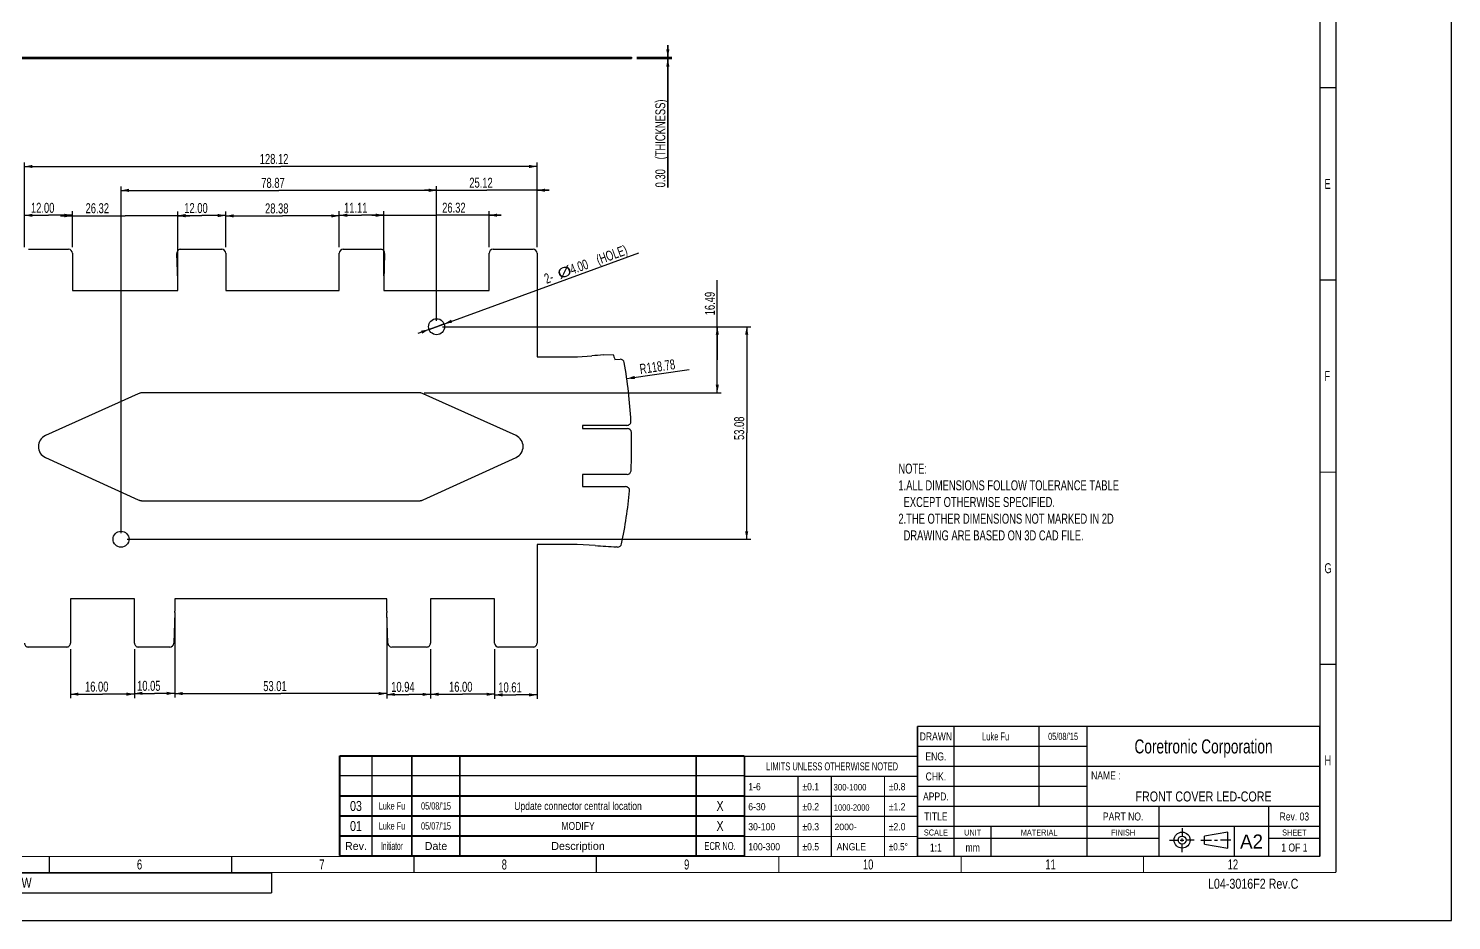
# Model space of a CAD drawing. Extents: x 0 to 594, y 0 to 420.
# Drawn here: x 238.3 to 594, y 0 to 222.8 of the extents above; entities that cross this region are included whole.
import ezdxf
from ezdxf.enums import TextEntityAlignment as Align

# ---------------------------------------------------------------- set-up
doc = ezdxf.new("R2010")
doc.units = 0
doc.header["$LTSCALE"] = 32.67
doc.layers.get('0').update_dxf_attribs({"linetype": 'CONTINUOUS'})
doc.layers.add('02___PRT_ALL_AXES', color=7, linetype='CONTINUOUS')
doc.styles.get("Standard").update_dxf_attribs({"font": 'txt', "width": 0.7})
doc.styles.add('TEXTSTYLE_1', font='txt', dxfattribs={"width": 0.8})
doc.styles.add('TEXTSTYLE_2', font='txt', dxfattribs={"width": 0.7})
doc.dimstyles.new('DIMSTYLE_1', dxfattribs={"dimtxt": 2.5, "dimasz": 2, "dimexe": 0.18, "dimexo": 0.0625, "dimgap": 0.09, "dimtad": 1, "dimzin": 0, "dimtxsty": 'STANDARD', "dimblk": '_ARROW_FILLED', "dimblk1": '_ARROW_FILLED', "dimblk2": '_ARROW_FILLED', "dimcen": 0.09, "dimazin": 3, "dimtp": 0.01, "dimtm": 0.01, "dimtfac": 1, "dimtofl": 0, "dimtmove": 0, "dimatfit": 3, "dimtolj": 1, "dimtzin": 0})
doc.dimstyles.new('DIMSTYLE_2', dxfattribs={"dimtxt": 2.5, "dimasz": 2, "dimexe": 0.18, "dimexo": 0.0625, "dimgap": 0.09, "dimtad": 1, "dimzin": 0, "dimtxsty": 'STANDARD', "dimblk": '_ARROW_FILLED', "dimblk1": '_ARROW_FILLED', "dimblk2": '_ARROW_FILLED', "dimcen": 0.09, "dimazin": 3, "dimtp": 0.01, "dimtm": 0.01, "dimtfac": 1, "dimtofl": 0, "dimtmove": 0, "dimatfit": 3, "dimtolj": 1, "dimtzin": 0})
doc.dimstyles.new('DIMSTYLE_3', dxfattribs={"dimtxt": 2.5, "dimasz": 2, "dimexe": 0.18, "dimexo": 0.0625, "dimgap": 0.09, "dimtad": 1, "dimzin": 0, "dimtxsty": 'STANDARD', "dimblk": '_ARROW_FILLED', "dimblk1": '_ARROW_FILLED', "dimblk2": '_ARROW_FILLED', "dimcen": 0.09, "dimazin": 3, "dimtp": 0.01, "dimtm": 0.01, "dimtfac": 1, "dimtofl": 0, "dimtmove": 0, "dimatfit": 3, "dimtolj": 1, "dimtzin": 0})

# ---------------------------------------------------------------- blocks, each defined once
blk = doc.blocks.new('_ARROW_FILLED')
at = {"color": 0, "linetype": 'BYBLOCK'}
blk.add_solid([(0, 0), (-1, 0.2), (-1, -0.2)], dxfattribs=at)
blk = doc.blocks.new('*D0')
at = {"color": 2, "linetype": 'CONTINUOUS'}
for p, q in [((398.12, 215.6), (398.12, 218.6)), ((398.12, 218.6), (398.12, 215.45)), ((390.41, 215.6), (399.12, 215.6)), ((390.41, 215.3), (399.12, 215.3)), ((398.12, 183.11), (398.12, 215.45)), ((398.12, 215.3), (398.12, 183.11))]:
    blk.add_line(p, q, dxfattribs=at)
at = {"color": 2, "linetype": 'CONTINUOUS', "xscale": 2, "yscale": 2, "zscale": 2}
for p, rotation in [((398.12, 215.6), 270), ((398.12, 215.3), 90)]:
    blk.add_blockref('_ARROW_FILLED', p, dxfattribs=dict(at, rotation=rotation))
at = {"color": 2, "linetype": 'CONTINUOUS', "width": 0.7}
for s, p in [('(THICKNESS)', (397.49, 190.11)), ('0.30', (397.49, 183.11))]:
    blk.add_text(s, height=2.5, rotation=90, dxfattribs=at).set_placement(p)
blk = doc.blocks.new('*D1')
at = {"color": 2, "linetype": 'CONTINUOUS'}
for p, q in [((410.49, 140.08), (410.49, 159.92)), ((341.82, 148.32), (411.49, 148.32)), ((410.49, 148.32), (410.49, 140.08)), ((410.49, 131.83), (410.49, 140.08)), ((337.25, 131.83), (411.49, 131.83))]:
    blk.add_line(p, q, dxfattribs=at)
at = {"color": 2, "linetype": 'CONTINUOUS', "xscale": 2, "yscale": 2, "zscale": 2}
for p, rotation in [((410.49, 148.32), 90), ((410.49, 131.83), 270)]:
    blk.add_blockref('_ARROW_FILLED', p, dxfattribs=dict(at, rotation=rotation))
at = {"color": 2, "linetype": 'CONTINUOUS', "width": 0.7}
blk.add_text('16.49', height=2.5, rotation=90, dxfattribs=at).set_placement((409.87, 151.17))
blk = doc.blocks.new('*D2')
at = {"color": 2, "linetype": 'CONTINUOUS'}
for p, q in [((340.32, 182.4), (337.32, 182.4)), ((337.32, 182.4), (352.88, 182.4)), ((340.32, 149.82), (340.32, 183.4)), ((368.44, 182.4), (352.88, 182.4)), ((365.44, 168.16), (365.44, 183.4)), ((365.44, 182.4), (368.44, 182.4))]:
    blk.add_line(p, q, dxfattribs=at)
at = {"color": 2, "linetype": 'CONTINUOUS', "xscale": 2, "yscale": 2, "zscale": 2}
blk.add_blockref('_ARROW_FILLED', (340.32, 182.4), dxfattribs=at)
at = {"color": 2, "linetype": 'CONTINUOUS', "xscale": 2, "yscale": 2, "zscale": 2, "rotation": 180}
blk.add_blockref('_ARROW_FILLED', (365.44, 182.4), dxfattribs=at)
at = {"color": 2, "linetype": 'CONTINUOUS', "width": 0.7}
blk.add_text('25.12', height=2.5, dxfattribs=at).set_placement((348.5, 183.03))
blk = doc.blocks.new('*D3')
at = {"color": 2, "linetype": 'CONTINUOUS'}
for p, q in [((341.82, 148.32), (418.83, 148.32)), ((417.83, 148.32), (417.83, 121.78)), ((417.83, 95.24), (417.83, 121.78)), ((262.95, 95.24), (418.83, 95.24))]:
    blk.add_line(p, q, dxfattribs=at)
at = {"color": 2, "linetype": 'CONTINUOUS', "xscale": 2, "yscale": 2, "zscale": 2}
for p, rotation in [((417.83, 148.32), 90), ((417.83, 95.24), 270)]:
    blk.add_blockref('_ARROW_FILLED', p, dxfattribs=dict(at, rotation=rotation))
at = {"color": 2, "linetype": 'CONTINUOUS', "width": 0.7}
blk.add_text('53.08', height=2.5, rotation=90, dxfattribs=at).set_placement((417.2, 120.02))
blk = doc.blocks.new('*D4')
at = {"color": 2, "linetype": 'CONTINUOUS'}
for p, q in [((261.45, 96.74), (261.45, 183.37)), ((261.45, 182.37), (300.88, 182.37)), ((340.32, 182.37), (300.88, 182.37)), ((340.32, 149.82), (340.32, 183.37))]:
    blk.add_line(p, q, dxfattribs=at)
at = {"color": 2, "linetype": 'CONTINUOUS', "xscale": 2, "yscale": 2, "zscale": 2, "rotation": 180}
blk.add_blockref('_ARROW_FILLED', (261.45, 182.37), dxfattribs=at)
at = {"color": 2, "linetype": 'CONTINUOUS', "xscale": 2, "yscale": 2, "zscale": 2}
blk.add_blockref('_ARROW_FILLED', (340.32, 182.37), dxfattribs=at)
at = {"color": 2, "linetype": 'CONTINUOUS', "width": 0.7}
blk.add_text('78.87', height=2.5, dxfattribs=at).set_placement((296.51, 183))
blk = doc.blocks.new('*D5')
at = {"color": 2, "linetype": 'CONTINUOUS'}
for p, q in [((237.32, 168.16), (237.32, 177.14)), ((237.32, 176.14), (243.32, 176.14)), ((249.32, 176.14), (243.32, 176.14)), ((249.32, 168.16), (249.32, 177.14))]:
    blk.add_line(p, q, dxfattribs=at)
at = {"color": 2, "linetype": 'CONTINUOUS', "xscale": 2, "yscale": 2, "zscale": 2, "rotation": 180}
blk.add_blockref('_ARROW_FILLED', (237.32, 176.14), dxfattribs=at)
at = {"color": 2, "linetype": 'CONTINUOUS', "xscale": 2, "yscale": 2, "zscale": 2}
blk.add_blockref('_ARROW_FILLED', (249.32, 176.14), dxfattribs=at)
at = {"color": 2, "linetype": 'CONTINUOUS', "width": 0.7}
blk.add_text('12.00', height=2.5, dxfattribs=at).set_placement((238.94, 176.76))
blk = doc.blocks.new('*D6')
at = {"color": 2, "linetype": 'CONTINUOUS'}
for p, q in [((249.32, 176.03), (246.32, 176.03)), ((246.32, 176.03), (262.48, 176.03)), ((249.32, 168.16), (249.32, 177.03)), ((278.63, 176.03), (262.48, 176.03)), ((275.63, 158.88), (275.63, 177.03)), ((275.63, 176.03), (278.63, 176.03))]:
    blk.add_line(p, q, dxfattribs=at)
at = {"color": 2, "linetype": 'CONTINUOUS', "xscale": 2, "yscale": 2, "zscale": 2}
blk.add_blockref('_ARROW_FILLED', (249.32, 176.03), dxfattribs=at)
at = {"color": 2, "linetype": 'CONTINUOUS', "xscale": 2, "yscale": 2, "zscale": 2, "rotation": 180}
blk.add_blockref('_ARROW_FILLED', (275.63, 176.03), dxfattribs=at)
at = {"color": 2, "linetype": 'CONTINUOUS', "width": 0.7}
blk.add_text('26.32', height=2.5, dxfattribs=at).set_placement((252.59, 176.66))
blk = doc.blocks.new('*D7')
at = {"color": 2, "linetype": 'CONTINUOUS'}
for p, q in [((287.63, 168.16), (287.63, 176.99)), ((287.63, 175.99), (301.82, 175.99)), ((316.01, 175.99), (301.82, 175.99)), ((316.01, 168.16), (316.01, 176.99))]:
    blk.add_line(p, q, dxfattribs=at)
at = {"color": 2, "linetype": 'CONTINUOUS', "xscale": 2, "yscale": 2, "zscale": 2, "rotation": 180}
blk.add_blockref('_ARROW_FILLED', (287.63, 175.99), dxfattribs=at)
at = {"color": 2, "linetype": 'CONTINUOUS', "xscale": 2, "yscale": 2, "zscale": 2}
blk.add_blockref('_ARROW_FILLED', (316.01, 175.99), dxfattribs=at)
at = {"color": 2, "linetype": 'CONTINUOUS', "width": 0.7}
blk.add_text('28.38', height=2.5, dxfattribs=at).set_placement((297.45, 176.61))
blk = doc.blocks.new('*D8')
at = {"color": 2, "linetype": 'CONTINUOUS'}
for p, q in [((275.63, 161.06), (275.63, 177.08)), ((275.63, 176.08), (281.63, 176.08)), ((287.63, 176.08), (281.63, 176.08)), ((287.63, 168.16), (287.63, 177.08))]:
    blk.add_line(p, q, dxfattribs=at)
at = {"color": 2, "linetype": 'CONTINUOUS', "xscale": 2, "yscale": 2, "zscale": 2, "rotation": 180}
blk.add_blockref('_ARROW_FILLED', (275.63, 176.08), dxfattribs=at)
at = {"color": 2, "linetype": 'CONTINUOUS', "xscale": 2, "yscale": 2, "zscale": 2}
blk.add_blockref('_ARROW_FILLED', (287.63, 176.08), dxfattribs=at)
at = {"color": 2, "linetype": 'CONTINUOUS', "width": 0.7}
blk.add_text('12.00', height=2.5, dxfattribs=at).set_placement((277.26, 176.7))
blk = doc.blocks.new('*D9')
at = {"color": 2, "linetype": 'CONTINUOUS'}
for p, q in [((327.12, 176.17), (324.12, 176.17)), ((324.12, 176.17), (340.28, 176.17)), ((327.12, 161.06), (327.12, 177.17)), ((356.44, 176.17), (340.28, 176.17)), ((353.44, 168.16), (353.44, 177.17)), ((353.44, 176.17), (356.44, 176.17))]:
    blk.add_line(p, q, dxfattribs=at)
at = {"color": 2, "linetype": 'CONTINUOUS', "xscale": 2, "yscale": 2, "zscale": 2}
blk.add_blockref('_ARROW_FILLED', (327.12, 176.17), dxfattribs=at)
at = {"color": 2, "linetype": 'CONTINUOUS', "xscale": 2, "yscale": 2, "zscale": 2, "rotation": 180}
blk.add_blockref('_ARROW_FILLED', (353.44, 176.17), dxfattribs=at)
at = {"color": 2, "linetype": 'CONTINUOUS', "width": 0.7}
blk.add_text('26.32', height=2.5, dxfattribs=at).set_placement((341.72, 176.8))
blk = doc.blocks.new('*D10')
at = {"color": 2, "linetype": 'CONTINUOUS'}
for p, q in [((237.32, 168.16), (237.32, 189.34)), ((365.44, 168.16), (365.44, 189.34)), ((237.32, 188.34), (301.38, 188.34)), ((365.44, 188.34), (301.38, 188.34))]:
    blk.add_line(p, q, dxfattribs=at)
at = {"color": 2, "linetype": 'CONTINUOUS', "xscale": 2, "yscale": 2, "zscale": 2, "rotation": 180}
blk.add_blockref('_ARROW_FILLED', (237.32, 188.34), dxfattribs=at)
at = {"color": 2, "linetype": 'CONTINUOUS', "xscale": 2, "yscale": 2, "zscale": 2}
blk.add_blockref('_ARROW_FILLED', (365.44, 188.34), dxfattribs=at)
at = {"color": 2, "linetype": 'CONTINUOUS', "width": 0.7}
blk.add_text('128.12', height=2.5, dxfattribs=at).set_placement((296.13, 188.97))
blk = doc.blocks.new('*D11')
at = {"color": 2, "linetype": 'CONTINUOUS'}
for p, q in [((316.01, 168.16), (316.01, 177.15)), ((316.01, 176.15), (321.57, 176.15)), ((327.12, 176.15), (321.57, 176.15)), ((327.12, 161.06), (327.12, 177.15))]:
    blk.add_line(p, q, dxfattribs=at)
at = {"color": 2, "linetype": 'CONTINUOUS', "xscale": 2, "yscale": 2, "zscale": 2, "rotation": 180}
blk.add_blockref('_ARROW_FILLED', (316.01, 176.15), dxfattribs=at)
at = {"color": 2, "linetype": 'CONTINUOUS', "xscale": 2, "yscale": 2, "zscale": 2}
blk.add_blockref('_ARROW_FILLED', (327.12, 176.15), dxfattribs=at)
at = {"color": 2, "linetype": 'CONTINUOUS', "width": 0.7}
blk.add_text('11.11', height=2.5, dxfattribs=at).set_placement((317.19, 176.78))
blk = doc.blocks.new('*D12')
at = {"color": 2, "linetype": 'CONTINUOUS'}
for p, q in [((274.87, 75.75), (274.87, 55.68)), ((327.88, 75.75), (327.88, 55.68)), ((274.87, 56.68), (301.38, 56.68)), ((327.88, 56.68), (301.38, 56.68))]:
    blk.add_line(p, q, dxfattribs=at)
at = {"color": 2, "linetype": 'CONTINUOUS', "xscale": 2, "yscale": 2, "zscale": 2, "rotation": 180}
blk.add_blockref('_ARROW_FILLED', (274.87, 56.68), dxfattribs=at)
at = {"color": 2, "linetype": 'CONTINUOUS', "xscale": 2, "yscale": 2, "zscale": 2}
blk.add_blockref('_ARROW_FILLED', (327.88, 56.68), dxfattribs=at)
at = {"color": 2, "linetype": 'CONTINUOUS', "width": 0.7}
blk.add_text('53.01', height=2.5, dxfattribs=at).set_placement((297, 57.3))
blk = doc.blocks.new('*D13')
at = {"color": 2, "linetype": 'CONTINUOUS'}
for p, q in [((274.87, 75.75), (274.87, 55.74)), ((264.82, 67.8), (264.82, 55.74)), ((264.82, 56.74), (269.85, 56.74)), ((274.87, 56.74), (269.85, 56.74))]:
    blk.add_line(p, q, dxfattribs=at)
at = {"color": 2, "linetype": 'CONTINUOUS', "xscale": 2, "yscale": 2, "zscale": 2, "rotation": 180}
blk.add_blockref('_ARROW_FILLED', (264.82, 56.74), dxfattribs=at)
at = {"color": 2, "linetype": 'CONTINUOUS', "xscale": 2, "yscale": 2, "zscale": 2}
blk.add_blockref('_ARROW_FILLED', (274.87, 56.74), dxfattribs=at)
at = {"color": 2, "linetype": 'CONTINUOUS', "width": 0.7}
blk.add_text('10.05', height=2.5, dxfattribs=at).set_placement((265.47, 57.37))
blk = doc.blocks.new('*D14')
at = {"color": 2, "linetype": 'CONTINUOUS'}
for p, q in [((327.88, 75.75), (327.88, 55.48)), ((338.82, 67.8), (338.82, 55.48)), ((327.88, 56.48), (333.35, 56.48)), ((338.82, 56.48), (333.35, 56.48))]:
    blk.add_line(p, q, dxfattribs=at)
at = {"color": 2, "linetype": 'CONTINUOUS', "xscale": 2, "yscale": 2, "zscale": 2, "rotation": 180}
blk.add_blockref('_ARROW_FILLED', (327.88, 56.48), dxfattribs=at)
at = {"color": 2, "linetype": 'CONTINUOUS', "xscale": 2, "yscale": 2, "zscale": 2}
blk.add_blockref('_ARROW_FILLED', (338.82, 56.48), dxfattribs=at)
at = {"color": 2, "linetype": 'CONTINUOUS', "width": 0.7}
blk.add_text('10.94', height=2.5, dxfattribs=at).set_placement((328.98, 57.11))
blk = doc.blocks.new('*D15')
at = {"color": 2, "linetype": 'CONTINUOUS'}
for p, q in [((338.82, 67.8), (338.82, 55.51)), ((354.82, 67.8), (354.82, 55.51)), ((338.82, 56.51), (346.82, 56.51)), ((354.82, 56.51), (346.82, 56.51))]:
    blk.add_line(p, q, dxfattribs=at)
at = {"color": 2, "linetype": 'CONTINUOUS', "xscale": 2, "yscale": 2, "zscale": 2, "rotation": 180}
blk.add_blockref('_ARROW_FILLED', (338.82, 56.51), dxfattribs=at)
at = {"color": 2, "linetype": 'CONTINUOUS', "xscale": 2, "yscale": 2, "zscale": 2}
blk.add_blockref('_ARROW_FILLED', (354.82, 56.51), dxfattribs=at)
at = {"color": 2, "linetype": 'CONTINUOUS', "width": 0.7}
blk.add_text('16.00', height=2.5, dxfattribs=at).set_placement((343.43, 57.13))
blk = doc.blocks.new('*D16')
at = {"color": 2, "linetype": 'CONTINUOUS'}
for p, q in [((354.82, 67.8), (354.82, 55.36)), ((365.44, 67.8), (365.44, 55.36)), ((354.82, 56.36), (360.13, 56.36)), ((365.44, 56.36), (360.13, 56.36))]:
    blk.add_line(p, q, dxfattribs=at)
at = {"color": 2, "linetype": 'CONTINUOUS', "xscale": 2, "yscale": 2, "zscale": 2, "rotation": 180}
blk.add_blockref('_ARROW_FILLED', (354.82, 56.36), dxfattribs=at)
at = {"color": 2, "linetype": 'CONTINUOUS', "xscale": 2, "yscale": 2, "zscale": 2}
blk.add_blockref('_ARROW_FILLED', (365.44, 56.36), dxfattribs=at)
at = {"color": 2, "linetype": 'CONTINUOUS', "width": 0.7}
blk.add_text('10.61', height=2.5, dxfattribs=at).set_placement((355.75, 56.98))
blk = doc.blocks.new('*D17')
at = {"color": 2, "linetype": 'CONTINUOUS'}
for p, q in [((248.82, 67.8), (248.82, 55.55)), ((264.82, 67.8), (264.82, 55.55)), ((248.82, 56.55), (256.82, 56.55)), ((264.82, 56.55), (256.82, 56.55))]:
    blk.add_line(p, q, dxfattribs=at)
at = {"color": 2, "linetype": 'CONTINUOUS', "xscale": 2, "yscale": 2, "zscale": 2, "rotation": 180}
blk.add_blockref('_ARROW_FILLED', (248.82, 56.55), dxfattribs=at)
at = {"color": 2, "linetype": 'CONTINUOUS', "xscale": 2, "yscale": 2, "zscale": 2}
blk.add_blockref('_ARROW_FILLED', (264.82, 56.55), dxfattribs=at)
at = {"color": 2, "linetype": 'CONTINUOUS', "width": 0.7}
blk.add_text('16.00', height=2.5, dxfattribs=at).set_placement((252.45, 57.17))
blk = doc.blocks.new('*D19')
at = {"color": 2, "linetype": 'CONTINUOUS'}
for p, q in [((340.32, 148.32), (390.89, 166.76)), ((340.32, 148.32), (335.62, 146.61)), ((338.44, 147.63), (340.32, 148.32)), ((338.44, 147.63), (338.44, 147.63)), ((342.2, 149.01), (340.32, 148.32)), ((342.2, 149.01), (342.2, 149.01))]:
    blk.add_line(p, q, dxfattribs=at)
at = {"color": 2, "linetype": 'CONTINUOUS', "xscale": 2, "yscale": 2, "zscale": 2}
for p, rotation in [((342.2, 149.01), 200.0320590444), ((338.44, 147.63), 20.0320590444)]:
    blk.add_blockref('_ARROW_FILLED', p, dxfattribs=dict(at, rotation=rotation))
at = {"color": 2, "linetype": 'CONTINUOUS'}
for s, width, p in [('(HOLE)', 0.7, (380.81, 163.75)), ('%%c', 1.333333, (371.1, 160.21)), ('4.00', 0.7, (374.23, 161.35)), ('2-', 0.7, (367.81, 159.01))]:
    blk.add_text(s, height=2.5, rotation=20.0308, dxfattribs=dict(at, width=width)).set_placement(p)
blk = doc.blocks.new('*D29')
at = {"color": 2, "linetype": 'CONTINUOUS'}
blk.add_line((387.86, 135.35), (403.49, 137.61), dxfattribs=at)
at = {"color": 2, "linetype": 'CONTINUOUS', "xscale": 2, "yscale": 2, "zscale": 2, "rotation": 188.2141024978}
blk.add_blockref('_ARROW_FILLED', (387.86, 135.35), dxfattribs=at)
at = {"color": 2, "linetype": 'CONTINUOUS', "width": 0.7}
for s, p in [('R', (391.28, 136.48)), ('118.78', (393.01, 136.73))]:
    blk.add_text(s, height=2.5, rotation=8.2141, dxfattribs=at).set_placement(p)

msp = doc.modelspace()

# ---------------------------------------------------------------- linework, layer by layer
at = {"color": 7, "linetype": 'CONTINUOUS'}
for p, q in [((594, 0), (594, 420)), ((189.007, 215.604), (389.075, 215.604)), ((201.262, 215.304), (389.075, 215.304)), ((238.317, 215.604), (238.317, 215.304)), ((248.317, 215.604), (248.317, 215.304)), ((249.317, 215.604), (249.317, 215.304)), ((275.414, 215.304), (275.414, 215.604)), ((276.414, 215.604), (276.414, 215.304)), ((286.634, 215.604), (286.634, 215.304)), ((287.634, 215.604), (287.634, 215.304)), ((316.011, 215.604), (316.011, 215.304)), ((317.011, 215.604), (317.011, 215.304)), ((326.34, 215.604), (326.34, 215.304)), ((327.34, 215.304), (327.34, 215.604)), ((353.436, 215.604), (353.436, 215.304)), ((354.436, 215.604), (354.436, 215.304)), ((364.436, 215.604), (364.436, 215.304)), ((365.436, 215.604), (365.436, 215.304)), ((375.563, 215.604), (375.563, 215.304)), ((379.138, 215.604), (379.138, 215.304)), ((381.981, 215.604), (381.981, 215.304)), ((384.463, 215.604), (384.463, 215.304)), ((384.859, 215.604), (384.859, 215.304)), ((386.186, 215.604), (386.186, 215.304)), ((387.21, 215.604), (387.21, 215.304)), ((388.905, 215.604), (388.905, 215.304)), ((389.023, 215.604), (389.023, 215.304)), ((389.076, 215.304), (389.076, 215.604)), ((238.317, 167.662), (248.317, 167.662)), ((276.414, 167.662), (286.634, 167.662)), ((317.011, 167.662), (326.34, 167.662)), ((354.436, 167.662), (364.436, 167.662)), ((249.317, 166.662), (249.317, 157.38)), ((275.63, 159.866), (275.414, 166.63)), ((287.634, 166.662), (287.634, 157.38)), ((316.011, 157.38), (316.011, 166.662)), ((327.339, 166.63), (327.123, 159.866)), ((353.436, 157.38), (353.436, 166.662)), ((365.436, 166.662), (365.436, 140.83)), ((249.317, 157.38), (275.634, 157.38)), ((275.634, 157.38), (275.634, 159.556)), ((287.634, 157.38), (316.011, 157.38)), ((327.119, 159.556), (327.119, 157.38)), ((327.119, 157.38), (353.436, 157.38)), ((365.436, 140.83), (375.563, 140.83)), ((375.563, 140.83), (379.138, 141.07)), ((381.981, 141.254), (384.463, 141.411)), ((384.859, 140.117), (386.186, 140.17)), ((335.755, 131.83), (266.998, 131.83)), ((265.761, 131.564), (242.563, 121.115)), ((360.19, 121.115), (336.992, 131.564)), ((387.907, 123.676), (376.822, 123.676)), ((376.822, 123.676), (376.822, 122.88)), ((376.822, 122.88), (388.024, 122.88)), ((242.554, 115.649), (265.752, 105.101)), ((337.002, 105.101), (360.2, 115.649)), ((387.922, 111.38), (376.822, 111.38)), ((376.822, 111.38), (376.822, 108.38)), ((376.822, 108.38), (387.56, 108.38)), ((266.998, 104.83), (335.755, 104.83)), ((375.497, 93.93), (365.436, 93.93)), ((365.436, 93.93), (365.436, 69.3)), ((379.931, 93.634), (375.497, 93.93)), ((385.523, 93.283), (385.28, 93.298)), ((248.822, 80.38), (248.822, 69.3)), ((264.822, 80.38), (248.822, 80.38)), ((264.822, 69.3), (264.822, 80.38)), ((327.88, 80.38), (274.873, 80.38)), ((274.873, 80.38), (274.873, 77.254)), ((327.88, 77.254), (327.88, 80.38)), ((354.822, 80.38), (338.822, 80.38)), ((338.822, 80.38), (338.822, 69.3)), ((354.822, 69.3), (354.822, 80.38)), ((274.869, 76.944), (274.617, 69.267)), ((328.137, 69.267), (327.884, 76.944)), ((247.822, 68.3), (238.317, 68.3)), ((273.617, 68.3), (265.822, 68.3)), ((337.822, 68.3), (329.136, 68.3)), ((364.436, 68.3), (355.822, 68.3)), ((526.666, 23.105), (526.666, 20.985)), ((538.064, 22.095), (532.254, 21.095)), ((538.064, 18.095), (538.064, 22.095)), ((523.516, 20.095), (525.826, 20.095)), ((526.206, 20.095), (527.086, 20.095)), ((526.666, 19.725), (526.666, 20.475)), ((526.666, 17.075), (526.666, 19.215)), ((529.666, 20.095), (527.566, 20.095)), ((531.374, 20.095), (534.034, 20.095)), ((532.254, 19.095), (532.254, 21.095)), ((532.254, 19.095), (538.064, 18.095)), ((534.784, 20.095), (535.504, 20.095)), ((538.844, 20.095), (536.214, 20.095)), ((0, 0), (594, 0))]:
    msp.add_line(p, q, dxfattribs=at)
at = {"color": 2, "linetype": 'CONTINUOUS'}
for p, q in [((561.116, 48.483), (460.516, 48.483)), ((460.516, 15.983), (460.516, 48.483)), ((469.716, 15.983), (469.716, 48.483)), ((490.916, 28.483), (490.916, 48.483)), ((502.916, 15.983), (502.916, 48.483)), ((561.116, 15.983), (561.116, 48.483)), ((502.916, 43.483), (460.516, 43.483)), ((417.174, 41.115), (316.174, 41.115)), ((316.174, 41.115), (316.174, 16.115)), ((324.174, 41.115), (324.174, 16.115)), ((334.174, 41.115), (334.174, 16.115)), ((346.174, 41.115), (346.174, 16.115)), ((405.174, 41.115), (405.174, 16.115)), ((417.174, 41.115), (417.174, 16.115)), ((417.174, 36.115), (316.174, 36.115)), ((561.116, 38.483), (460.516, 38.483)), ((502.916, 33.483), (460.516, 33.483)), ((417.174, 31.115), (316.174, 31.115)), ((561.116, 28.483), (460.516, 28.483)), ((520.916, 15.983), (520.916, 28.483)), ((548.316, 15.983), (548.316, 28.483)), ((417.174, 26.115), (316.174, 26.115)), ((561.116, 23.483), (460.516, 23.483)), ((478.916, 15.983), (478.916, 23.483)), ((539.716, 15.983), (539.716, 23.483)), ((417.174, 21.115), (316.174, 21.115)), ((520.916, 20.483), (460.516, 20.483)), ((561.116, 20.483), (548.316, 20.483)), ((417.174, 16.115), (316.174, 16.115)), ((561.116, 15.983), (460.516, 15.983)), ((13.033, 11.941), (299.033, 11.941)), ((299.033, 11.941), (299.033, 6.941)), ((13.033, 6.941), (299.033, 6.941))]:
    msp.add_line(p, q, dxfattribs=at)
at = {"color": 7, "linetype": 'CONTINUOUS', "const_width": 0.3}
for points in [[(565.1, 12), (565.1, 404)], [(561.1, 16), (561.1, 400)], [(460.6, 48.5), (460.6, 16)], [(316.005, 41.141), (316.005, 16.21)], [(316.143, 41), (460.6, 41)], [(324.217, 41), (324.217, 16)], [(334.113, 41), (334.113, 16)], [(346.082, 41), (346.082, 16)], [(405.152, 41), (405.152, 16)], [(417.351, 16), (417.351, 41)], [(316.005, 36.178), (417.351, 36.178)], [(316.005, 31.034), (417.351, 31.034)], [(417.351, 26), (316.005, 26)], [(417.351, 21), (316.005, 21)], [(561.1, 16), (17.1, 16)], [(565.1, 12), (13.1, 12)]]:
    msp.add_lwpolyline(points, dxfattribs=at)
at = {"color": 5, "linetype": 'CONTINUOUS', "const_width": 0.3}
for points in [[(565.1, 208), (561.1, 208)], [(565.1, 160), (561.1, 160)], [(565.1, 112), (561.1, 112)], [(565.1, 64), (561.1, 64)], [(417.351, 36), (460.6, 36)], [(430.663, 36), (430.663, 16)], [(438.976, 36), (438.976, 16)], [(452.288, 36), (452.288, 16)], [(417.351, 31), (460.6, 31)], [(417.351, 26), (460.6, 26)], [(417.351, 21), (460.6, 21)], [(243.517, 12), (243.517, 16)], [(289.1, 12), (289.1, 16)], [(334.683, 12), (334.683, 16)], [(380.267, 12), (380.267, 16)], [(425.85, 12), (425.85, 16)], [(471.433, 12), (471.433, 16)], [(517.017, 12), (517.017, 16)]]:
    msp.add_lwpolyline(points, dxfattribs=at)
at = {"color": 7, "linetype": 'CONTINUOUS'}
for radius in [2, 1]:
    msp.add_circle((526.666, 20.095), radius, dxfattribs=at)
for centre, radius, start, end in [((248.317, 166.662), 1, 0.00318, 89.99682), ((276.414, 166.662), 1, 90.00292, 181.83085), ((286.634, 166.662), 1, 0.00328, 89.99672), ((317.011, 166.662), 1, 90.00377, 179.99623), ((326.34, 166.662), 1, 358.16886, 89.99737), ((354.436, 166.662), 1, 90.00446, 179.99554), ((364.436, 166.662), 1, 0.00123, 89.99877), ((262.685, 159.542), 12.949, 0.06222, 1.43685), ((340.069, 159.542), 12.949, 178.56315, 179.93778), ((458.93, -1073.913), 1217.6, 93.623357, 93.75743), ((641.891, 219.407), 268.984, 196.85581, 197.14412), ((386.226, 139.171), 1, 10.16765, 92.30864), ((270.3, 118.384), 118.775, 3.06212, 10.16553), ((267.009, 128.801), 3.032, 106.23292, 114.30439), ((266.99, 128.857), 2.973, 103.94793, 106.18904), ((266.992, 128.865), 2.966, 99.66706, 104.00839), ((266.996, 128.856), 2.975, 98.17864, 99.7484), ((266.994, 128.83), 3, 94.01752, 98.07193), ((267, 128.77), 3.06, 90.02198, 94.04465), ((335.754, 128.77), 3.06, 85.95535, 89.97802), ((335.759, 128.83), 3, 81.92773, 85.98248), ((335.768, 128.854), 2.975, 80.45318, 82.02742), ((335.761, 128.865), 2.966, 75.99161, 80.30911), ((335.763, 128.857), 2.973, 73.81096, 76.05207), ((335.744, 128.801), 3.032, 65.69561, 73.76708), ((387.907, 124.676), 1, 269.99229, 3.06014), ((243.795, 118.38), 3, 114.24881, 245.54885), ((358.958, 118.38), 3, 294.45527, 65.7524), ((388.023, 121.88), 1, 1.70369, 89.99548), ((270.792, 118.378), 118.283, 359.38686, 1.71116), ((270.282, 118.383), 118.794, 357.07864, 358.03943), ((270.374, 118.436), 118.704, 358.01235, 358.20562), ((270.546, 118.371), 118.53, 358.23467, 358.74758), ((270.724, 118.387), 118.352, 358.73799, 359.38291), ((387.922, 112.38), 1, 270.00125, 357.07034), ((270.428, 118.359), 118.646, 348.19016, 354.645), ((387.56, 107.38), 1, 354.64106, 89.999), ((267.01, 107.859), 3.032, 245.47458, 253.61128), ((266.99, 107.795), 2.965, 253.68945, 260.31859), ((266.988, 107.805), 2.974, 260.32643, 261.91184), ((266.992, 107.83), 3, 261.89306, 265.98217), ((266.998, 107.891), 3.06, 265.956, 270.01075), ((335.756, 107.891), 3.06, 269.98448, 274.04404), ((335.761, 107.83), 3, 274.02743, 278.11173), ((335.766, 107.805), 2.974, 278.08816, 279.67357), ((335.763, 107.795), 2.965, 279.68141, 286.31055), ((335.743, 107.859), 3.032, 286.3886, 294.52554), ((463.618, 1383.305), 1292.383, 266.287246, 266.52488), ((385.583, 94.281), 1, 266.53218, 348.18701), ((262.297, 77.264), 12.576, 358.54276, 359.95817), ((340.457, 77.264), 12.576, 180.04183, 181.45724), ((238.317, 69.3), 1, 179.9981, 270.0019), ((247.822, 69.3), 1, 269.99604, 0.00396), ((265.822, 69.3), 1, 179.99771, 270.00229), ((273.617, 69.3), 1, 270.00007, 358.12058), ((329.136, 69.3), 1, 181.87558, 270.00377), ((337.822, 69.3), 1, 269.9982, 0.0018), ((355.822, 69.3), 1, 180.00289, 269.99711), ((364.436, 69.3), 1, 269.99869, 0.00131)]:
    msp.add_arc(centre, radius, start, end, dxfattribs=at)
at = {"layer": '02___PRT_ALL_AXES', "color": 7, "linetype": 'CONTINUOUS'}
for centre in [(340.317, 148.32), (261.447, 95.24)]:
    msp.add_circle(centre, 2, dxfattribs=at)

# ---------------------------------------------------------------- texts
at = {"color": 2, "linetype": 'CONTINUOUS'}
for s, height, width, p in [('E', 2.5, 0.7, (562.225, 182.75)), ('F', 2.5, 0.7, (562.225, 134.75)), ('G', 2.5, 0.7, (562.225, 86.75)), ('H', 2.5, 0.7, (562.225, 38.75)), ('NAME :', 2, 0.8, (503.916, 35.233)), ('1-6', 1.8, 0.9, (418.22, 32.529)), ('300-1000', 1.62, 0.9, (439.532, 32.485)), ('6-30', 1.8, 0.9, (418.22, 27.529)), ('1000-2000', 1.6, 0.8, (439.626, 27.429)), ('30-100', 1.8, 0.9, (418.22, 22.529)), ('100-300', 1.8, 0.9, (418.22, 17.529)), ('ANGLE', 1.8, 0.9, (440.314, 17.529)), ('6', 2.5, 0.7, (265.433, 12.75)), ('7', 2.5, 0.7, (311.017, 12.75)), ('8', 2.5, 0.7, (356.6, 12.75)), ('9', 2.5, 0.7, (402.183, 12.75)), ('10', 2.5, 0.7, (446.892, 12.75)), ('11', 2.5, 0.7, (492.475, 12.75)), ('12', 2.5, 0.7, (538.058, 12.75)), ('L04-3016F2 Rev.C', 2.5, 0.8, (533.122, 7.935))]:
    msp.add_text(s, height=height, dxfattribs=dict(at, width=width)).set_placement(p)
for s, height, width, p in [('DRAWN', 2, 0.8, (465.116, 44.983)), ('Luke Fu ', 2, 0.7, (480.316, 44.983)), ("05/08/'15", 1.8, 0.7, (496.916, 45.083)), ('LIMITS UNLESS OTHERWISE NOTED', 2, 0.7, (439.181, 37.5)), ('ENG.', 2, 0.8, (465.116, 39.983)), ('CHK.', 2, 0.8, (465.116, 34.983)), ('FRONT COVER LED-CORE', 2.5, 0.8, (532.016, 29.733)), ('03', 2.5, 0.8, (320.174, 27.365)), ('Luke Fu', 1.8, 0.7, (329.174, 27.715)), ("05/08/'15", 1.8, 0.7, (340.174, 27.715)), ('Update connector central location', 2, 0.8, (375.674, 27.615)), ('X', 2.5, 0.8, (411.174, 27.365)), ('APPD.', 2, 0.8, (465.116, 29.983)), ('01', 2.5, 0.8, (320.174, 22.365)), ('TITLE', 2, 0.8, (465.116, 24.983)), ('PART NO.', 2, 0.8, (511.916, 24.983)), ('Rev. 03', 2, 0.8, (554.716, 24.983)), ('Luke Fu', 1.8, 0.7, (329.174, 22.715)), ("05/07/'15", 1.8, 0.7, (340.174, 22.715)), ('MODIFY', 2, 0.8, (375.674, 22.615)), ('X', 2.5, 0.8, (411.174, 22.365)), ('SCALE', 1.5, 0.8, (465.116, 21.233)), ('UNIT', 1.5, 0.8, (474.316, 21.233)), ('MATERIAL', 1.5, 0.8, (490.916, 21.233)), ('FINISH', 1.5, 0.8, (511.916, 21.233)), ('SHEET', 1.5, 0.8, (554.716, 21.233)), ('Initiator', 2, 0.5, (329.174, 17.615)), ('ECR NO.', 2, 0.7, (411.174, 17.615)), ('1:1', 2, 0.8, (465.116, 17.233)), ('mm', 2, 0.8, (474.316, 17.233))]:
    msp.add_text(s, height=height, dxfattribs=dict(at, width=width)).set_placement(p, align=Align.CENTER)
at = {"color": 2, "linetype": 'CONTINUOUS', "style": 'TEXTSTYLE_2', "width": 0.729167}
msp.add_text('Coretronic Corporation', height=3.5, dxfattribs=at).set_placement((532.016, 41.733), align=Align.CENTER)
at = {"color": 2, "linetype": 'CONTINUOUS', "style": 'TEXTSTYLE_1'}
for s, width, p in [('%%p0.1', 0.891667, (431.758, 32.529)), ('%%p0.8', 0.891667, (453.351, 32.529)), ('%%p0.2', 0.891667, (431.758, 27.529)), ('%%p1.2', 0.891667, (453.351, 27.529)), ('%%p0.3', 0.891667, (431.758, 22.529)), ('%%p2.0', 0.891667, (453.351, 22.529)), ('%%p0.5', 0.891667, (431.758, 17.529)), ('%%p0.5%%d', 0.846667, (453.351, 17.529))]:
    msp.add_text(s, height=1.8, dxfattribs=dict(at, width=width)).set_placement(p)
at = {"color": 2, "linetype": 'CONTINUOUS'}
msp.add_text('2000-', height=1.62, dxfattribs=at).set_placement((439.782, 22.568))
for s, height, p in [('A2', 3.5, (544.016, 17.983)), ('Rev.', 2, (320.174, 17.615)), ('Date', 2, (340.174, 17.615)), ('Description', 2, (375.674, 17.615))]:
    msp.add_text(s, height=height, dxfattribs=at).set_placement(p, align=Align.CENTER)
at = {"color": 2, "linetype": 'CONTINUOUS', "insert": (455.749, 114.116), "char_height": 2.5, "width": 68.25, "attachment_point": 1}
msp.add_mtext('NOTE:\\P1.ALL DIMENSIONS FOLLOW TOLERANCE TABLE\\P  EXCEPT OTHERWISE SPECIFIED.\\P2.THE OTHER DIMENSIONS NOT MARKED IN 2D\\P  DRAWING ARE BASED ON 3D CAD FILE.\\P ', dxfattribs=at)
at = {"color": 2, "linetype": 'CONTINUOUS', "style": 'TEXTSTYLE_1'}
for s, insert, char_height, width, attachment_point in [('1 OF 1', (554.716, 19.233), 2, 9.6, 2), ('Drawing Name:FRONT_COVER_LED-CORE.DRW', (178.033, 10.691), 2.5, 74, 1)]:
    msp.add_mtext(s, dxfattribs=dict(at, insert=insert, char_height=char_height, width=width, attachment_point=attachment_point))

# ---------------------------------------------------------------- dimensions: what is measured, and where the dimension line sits
at = {"color": 2, "linetype": 'CONTINUOUS'}
dim = msp.add_linear_dim(base=(398.117, 215.304), p1=(390.405, 215.604), p2=(390.405, 215.304), angle=270, text='<>(THICKNESS)', dimstyle='DIMSTYLE_1', dxfattribs=at)
dim.commit()
dim.dimension.update_dxf_attribs({"geometry": '*D0', "text_midpoint": (396.242, 196.232), "dimtype": 160})
for base, p1, p2, picture, middle in [((365.436, 188.341), (237.317, 168.162), (365.436, 168.162), '*D10', (301.377, 190.216)), ((249.317, 176.139), (237.317, 168.162), (249.317, 168.162), '*D5', (243.317, 178.014)), ((275.634, 176.031), (249.317, 168.162), (275.634, 158.88), '*D6', (256.96, 177.906)), ((287.634, 176.077), (275.634, 161.056), (287.634, 168.162), '*D8', (281.634, 177.952)), ((316.011, 175.988), (287.634, 168.162), (316.011, 168.162), '*D7', (301.822, 177.863)), ((327.119, 176.152), (316.011, 168.162), (327.119, 161.056), '*D11', (321.565, 178.027)), ((353.436, 176.172), (327.119, 161.056), (353.436, 168.162), '*D9', (346.096, 178.047)), ((274.873, 56.741), (264.822, 67.8), (274.873, 75.754), '*D13', (269.848, 58.616)), ((327.88, 56.678), (274.873, 75.754), (327.88, 75.754), '*D12', (301.377, 58.553)), ((338.822, 56.482), (327.88, 75.754), (338.822, 67.8), '*D14', (333.351, 58.357)), ((264.822, 56.547), (248.822, 67.8), (264.822, 67.8), '*D17', (256.822, 58.422)), ((354.822, 56.509), (338.822, 67.8), (354.822, 67.8), '*D15', (347.805, 58.384)), ((365.436, 56.357), (354.822, 67.8), (365.436, 67.8), '*D16', (360.129, 58.232))]:
    dim = msp.add_linear_dim(base=base, p1=p1, p2=p2, dimstyle='DIMSTYLE_1', dxfattribs=at)
    dim.commit()
    dim.dimension.update_dxf_attribs({"geometry": picture, "text_midpoint": middle, "dimtype": 160})
for base, p1, p2, angle, picture, middle in [((261.447, 182.372), (340.317, 149.82), (261.447, 96.74), 180, '*D4', (300.882, 184.247)), ((340.317, 182.404), (365.436, 168.162), (340.317, 149.82), 180, '*D2', (352.877, 184.279)), ((410.491, 148.32), (337.255, 131.83), (341.817, 148.32), 90, '*D1', (408.616, 155.548)), ((417.827, 95.24), (341.817, 148.32), (262.947, 95.24), 270, '*D3', (415.952, 124.392))]:
    dim = msp.add_linear_dim(base=base, p1=p1, p2=p2, angle=angle, dimstyle='DIMSTYLE_1', dxfattribs=at)
    dim.commit()
    dim.dimension.update_dxf_attribs({"geometry": picture, "text_midpoint": middle, "dimtype": 160})
dim = msp.add_diameter_dim_2p(p1=(342.196, 149.005), p2=(338.438, 147.635), text='2-<>(HOLE)', dimstyle='DIMSTYLE_2', dxfattribs=at)
dim.commit()
dim.dimension.update_dxf_attribs({"geometry": '*D19', "text_midpoint": (378.815, 164.351), "dimtype": 163})
dim = msp.add_radius_dim(center=(270.3, 118.384), mpoint=(387.857, 135.354), dimstyle='DIMSTYLE_3', dxfattribs=at)
dim.commit()
dim.dimension.update_dxf_attribs({"geometry": '*D29', "text_midpoint": (397.161, 138.592), "dimtype": 164})

doc.saveas('drawing.dxf')
